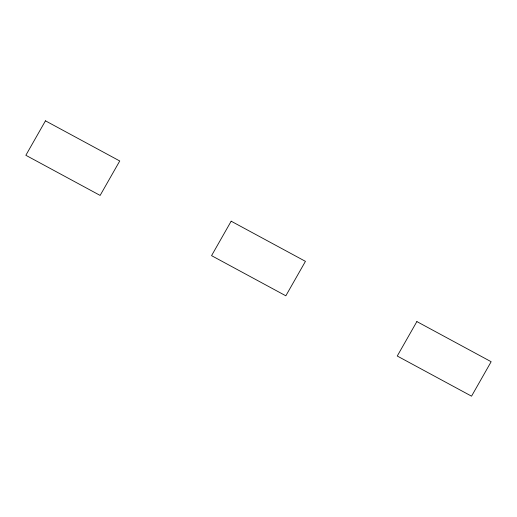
<?xml version="1.0" encoding="UTF-8"?>
<svg xmlns="http://www.w3.org/2000/svg" width="517" height="517" viewBox="0 0 517 517"><rect width="100%" height="100%" fill="white"/><g stroke="black" fill="none" stroke-linecap="round" stroke-linejoin="round"><path stroke-width="0.78" d="M45.457 120.829L25.85 155.281L100.13 195.426L119.744 160.981L45.457 120.829M231.164 221.198L211.556 255.65L285.836 295.802L305.444 261.35L231.164 221.198M416.87 321.574L397.256 356.019L471.543 396.171L491.15 361.719L416.87 321.574"/></g></svg>
